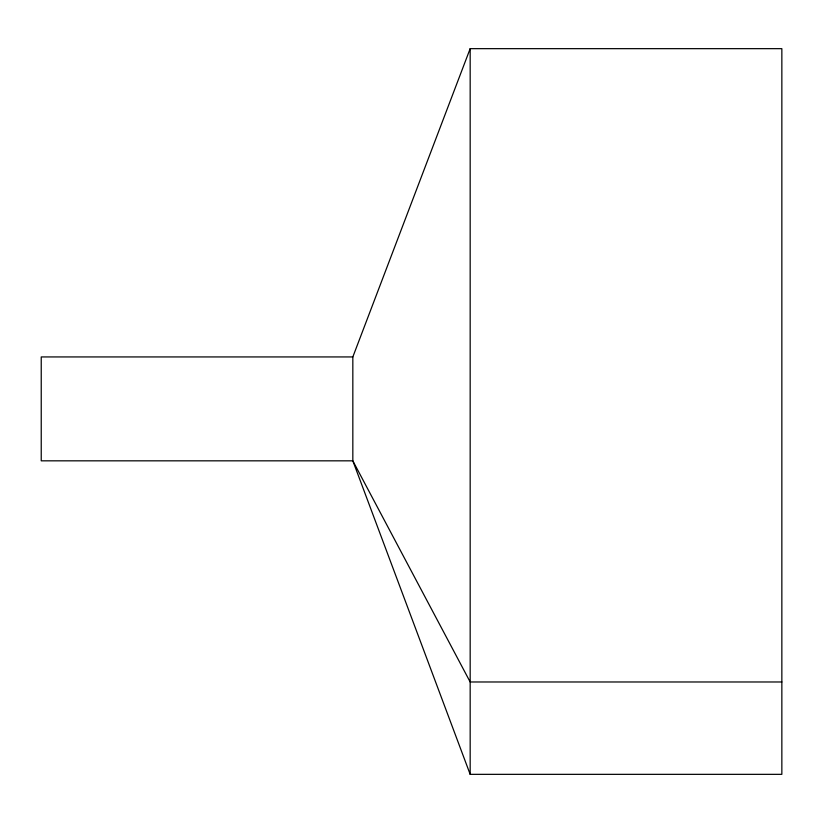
<?xml version="1.0" encoding="UTF-8"?>
<svg xmlns="http://www.w3.org/2000/svg" width="823" height="823" viewBox="0 0 823 823"><rect width="100%" height="100%" fill="white"/><g stroke="black" fill="none" stroke-linecap="round" stroke-linejoin="round"><path stroke-width="1.23" d="M352.83 356.935L470.17 48.66L781.85 48.66L781.85 774.34L470.17 774.34L352.83 460.829L352.83 356.935L41.232 356.935L41.232 460.829L352.83 460.829L470.17 681.979L781.85 681.979M470.17 48.66L470.17 774.34"/></g></svg>
